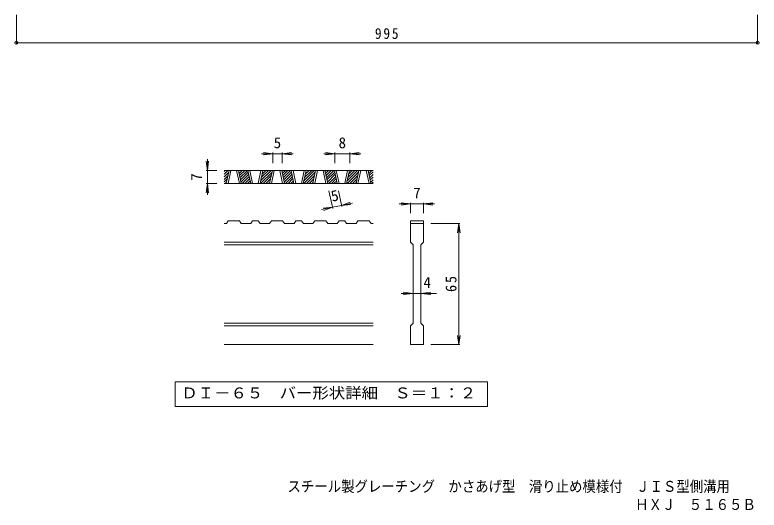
# Model space of a CAD drawing. Units: millimetres on the paper, enlarged 5 times, with parts at other scales. Extents: x -796 to 809, y -686 to 651.
# Drawn here: x -796 to 203, y -686 to -21 of the extents above; entities that cross this region are included whole.
import ezdxf
from ezdxf.enums import TextEntityAlignment as Align

# ---------------------------------------------------------------- set-up
doc = ezdxf.new("R2010")
doc.units = ezdxf.units.MM
doc.header["$LTSCALE"] = 5
doc.header["$PDMODE"] = 32
doc.header["$PDSIZE"] = 4
for name, color, linetype, lineweight in [('B-4', 7, 'Continuous', 9), ('D-0', 3, 'Continuous', 9), ('D-4', 7, 'Continuous', 9)]:
    doc.layers.add(name, color=color, linetype=linetype, lineweight=lineweight)
doc.layers.add('F-5_F-5ﾚｲﾔ', color=2, linetype='Continuous')
doc.styles.add('ＭＳ ゴシック', font='')
doc.styles.get('ＭＳ ゴシック').set_extended_font_data('MS Gothic')

msp = doc.modelspace()

# ---------------------------------------------------------------- linework, layer by layer
at = {"layer": 'B-4'}
for p, q in [((-793.812, -20.693), (-793.812, -59.693)), ((201.188, -20.693), (201.188, -59.693)), ((-793.812, -58.193), (201.188, -58.193))]:
    msp.add_line(p, q, dxfattribs=at)
for p in [(-793.812, -58.193), (201.188, -58.193)]:
    msp.add_point(p, dxfattribs=at)
at = {"layer": 'D-0'}
for p, q in [((-314.869, -229.562), (-514.869, -229.562)), ((-514.869, -230.882), (-513.549, -229.562)), ((-514.869, -234.418), (-510.013, -229.562)), ((-512.002, -247.062), (-508.257, -229.562)), ((-509.502, -247.062), (-505.757, -229.562)), ((-498.257, -229.562), (-494.512, -247.062)), ((-495.757, -229.562), (-492.012, -247.062)), ((-495.513, -230.701), (-494.374, -229.562)), ((-494.89, -233.613), (-490.838, -229.562)), ((-494.266, -236.526), (-487.303, -229.562)), ((-493.643, -239.438), (-483.767, -229.562)), ((-479.229, -247.062), (-482.974, -229.562)), ((-476.729, -247.062), (-480.474, -229.562)), ((-465.484, -229.562), (-469.229, -247.062)), ((-462.974, -229.562), (-466.719, -247.062)), ((-465.976, -243.59), (-451.947, -229.562)), ((-465.013, -239.092), (-455.483, -229.562)), ((-464.05, -234.594), (-459.018, -229.562)), ((-463.088, -230.096), (-462.554, -229.562)), ((-453.936, -247.062), (-450.191, -229.562)), ((-451.436, -247.062), (-447.691, -229.562)), ((-440.191, -229.562), (-436.446, -247.062)), ((-437.691, -229.562), (-433.946, -247.062)), ((-437.447, -230.701), (-436.308, -229.562)), ((-436.824, -233.613), (-432.772, -229.562)), ((-436.2, -236.526), (-429.236, -229.562)), ((-435.577, -239.438), (-425.701, -229.562)), ((-421.163, -247.062), (-424.908, -229.562)), ((-418.663, -247.062), (-422.408, -229.562)), ((-407.418, -229.562), (-411.163, -247.062)), ((-404.908, -229.562), (-408.653, -247.062)), ((-407.91, -243.59), (-393.881, -229.562)), ((-406.947, -239.092), (-397.417, -229.562)), ((-405.984, -234.594), (-400.952, -229.562)), ((-405.022, -230.096), (-404.488, -229.562)), ((-395.87, -247.062), (-392.125, -229.562)), ((-393.37, -247.062), (-389.625, -229.562)), ((-382.125, -229.562), (-378.38, -247.062)), ((-379.625, -229.562), (-375.88, -247.062)), ((-379.381, -230.701), (-378.242, -229.562)), ((-378.758, -233.613), (-374.706, -229.562)), ((-378.134, -236.526), (-371.17, -229.562)), ((-377.511, -239.438), (-367.635, -229.562)), ((-363.097, -247.062), (-366.842, -229.562)), ((-360.597, -247.062), (-364.342, -229.562)), ((-349.352, -229.562), (-353.097, -247.062)), ((-346.842, -229.562), (-350.587, -247.062)), ((-349.844, -243.59), (-335.815, -229.562)), ((-348.881, -239.092), (-339.351, -229.562)), ((-347.918, -234.594), (-342.886, -229.562)), ((-346.956, -230.096), (-346.422, -229.562)), ((-337.803, -247.062), (-334.059, -229.562)), ((-335.303, -247.062), (-331.559, -229.562)), ((-324.059, -229.562), (-320.314, -247.062)), ((-321.559, -229.562), (-317.814, -247.062)), ((-321.315, -230.701), (-320.176, -229.562)), ((-320.691, -233.613), (-316.64, -229.562)), ((-514.869, -237.953), (-508.741, -231.825)), ((-514.869, -241.489), (-509.704, -236.323)), ((-493.02, -242.35), (-482.49, -231.821)), ((-492.397, -245.263), (-481.867, -234.733)), ((-490.661, -247.062), (-481.244, -237.645)), ((-465.912, -247.062), (-450.675, -231.825)), ((-462.376, -247.062), (-451.637, -236.323)), ((-434.954, -242.35), (-424.424, -231.821)), ((-434.331, -245.263), (-423.801, -234.733)), ((-432.595, -247.062), (-423.178, -237.645)), ((-407.846, -247.062), (-392.609, -231.825)), ((-404.31, -247.062), (-393.571, -236.323)), ((-376.888, -242.35), (-366.358, -231.821)), ((-376.265, -245.263), (-365.735, -234.733)), ((-374.529, -247.062), (-365.112, -237.645)), ((-349.78, -247.062), (-334.543, -231.825)), ((-346.244, -247.062), (-335.505, -236.323)), ((-320.068, -236.526), (-314.869, -231.327)), ((-319.445, -239.438), (-314.869, -234.862)), ((-318.822, -242.35), (-314.869, -238.398)), ((-514.869, -245.024), (-510.666, -240.821)), ((-314.869, -247.062), (-514.869, -247.062)), ((-513.371, -247.062), (-511.629, -245.319)), ((-487.125, -247.062), (-480.621, -240.558)), ((-483.589, -247.062), (-479.997, -243.47)), ((-480.054, -247.062), (-479.374, -246.382)), ((-458.841, -247.062), (-452.6, -240.821)), ((-455.305, -247.062), (-453.563, -245.319)), ((-429.059, -247.062), (-422.555, -240.558)), ((-425.523, -247.062), (-421.931, -243.47)), ((-421.988, -247.062), (-421.308, -246.382)), ((-400.775, -247.062), (-394.534, -240.821)), ((-397.239, -247.062), (-395.497, -245.319)), ((-370.993, -247.062), (-364.488, -240.558)), ((-367.457, -247.062), (-363.865, -243.47)), ((-363.922, -247.062), (-363.242, -246.382)), ((-342.709, -247.062), (-336.468, -240.821)), ((-339.173, -247.062), (-337.431, -245.319)), ((-318.199, -245.263), (-314.869, -241.933)), ((-316.462, -247.062), (-314.869, -245.469)), ((-511.958, -300.812), (-509.458, -297.062)), ((-494.468, -297.062), (-509.458, -297.062)), ((-494.468, -297.062), (-491.968, -300.812)), ((-479.185, -300.812), (-476.685, -297.062)), ((-469.185, -297.062), (-476.685, -297.062)), ((-469.185, -297.062), (-466.675, -300.812)), ((-453.892, -300.812), (-451.392, -297.062)), ((-436.402, -297.062), (-451.392, -297.062)), ((-436.402, -297.062), (-433.902, -300.812)), ((-421.119, -300.812), (-418.619, -297.062)), ((-411.119, -297.062), (-418.619, -297.062)), ((-411.119, -297.062), (-408.609, -300.812)), ((-395.826, -300.812), (-393.326, -297.062)), ((-378.336, -297.062), (-393.326, -297.062)), ((-378.336, -297.062), (-375.836, -300.812)), ((-363.053, -300.812), (-360.553, -297.062)), ((-353.053, -297.062), (-360.553, -297.062)), ((-353.053, -297.062), (-350.543, -300.812)), ((-337.76, -300.812), (-335.26, -297.062)), ((-320.27, -297.062), (-335.26, -297.062)), ((-320.27, -297.062), (-317.77, -300.812)), ((-264.869, -297.062), (-264.869, -300.812)), ((-511.958, -300.812), (-514.869, -300.812)), ((-479.185, -300.812), (-491.968, -300.812)), ((-453.892, -300.812), (-466.675, -300.812)), ((-421.119, -300.812), (-433.902, -300.812)), ((-395.826, -300.812), (-408.609, -300.812)), ((-363.053, -300.812), (-375.836, -300.812)), ((-337.76, -300.812), (-350.543, -300.812)), ((-314.869, -300.812), (-317.77, -300.812)), ((-264.869, -300.812), (-247.369, -300.812)), ((-264.869, -325.812), (-264.869, -300.812)), ((-247.369, -300.812), (-247.369, -325.812)), ((-314.869, -325.812), (-514.869, -325.812)), ((-314.869, -329.562), (-514.869, -329.562)), ((-264.869, -325.812), (-261.119, -329.562)), ((-261.119, -434.562), (-261.119, -329.562)), ((-251.119, -329.562), (-247.369, -325.812)), ((-251.119, -329.562), (-251.119, -434.562)), ((-314.869, -434.562), (-514.869, -434.562)), ((-314.869, -438.312), (-514.869, -438.312)), ((-264.869, -438.312), (-261.119, -434.562)), ((-264.869, -463.312), (-264.869, -438.312)), ((-251.119, -434.562), (-247.369, -438.312)), ((-247.369, -438.312), (-247.369, -463.312)), ((-314.869, -463.312), (-514.869, -463.312)), ((-247.369, -463.312), (-264.869, -463.312))]:
    msp.add_line(p, q, dxfattribs=at)
msp.add_lwpolyline([(-264.869, -297.062), (-247.369, -297.062), (-247.369, -300.812)], dxfattribs=at)
at = {"layer": 'D-0', "color": 7}
msp.add_lwpolyline([(-580.696, -513.312), (-580.696, -546.538), (-161.542, -546.538), (-161.542, -513.312)], close=True, dxfattribs=at)
at = {"layer": 'D-4'}
for p, q in [((-449.62, -207.062), (-464.62, -207.062)), ((-449.62, -207.062), (-462.013, -205.43)), ((-449.62, -207.062), (-462.013, -208.693)), ((-449.62, -205.562), (-449.62, -219.562)), ((-437.12, -207.062), (-449.62, -207.062)), ((-437.12, -207.062), (-424.727, -205.43)), ((-437.12, -205.562), (-437.12, -219.562)), ((-437.12, -207.062), (-424.727, -208.693)), ((-437.12, -207.062), (-422.12, -207.062)), ((-366.271, -207.062), (-381.271, -207.062)), ((-366.271, -207.062), (-378.664, -205.43)), ((-366.271, -207.062), (-378.664, -208.693)), ((-366.271, -205.562), (-366.271, -219.562)), ((-346.271, -207.062), (-366.271, -207.062)), ((-346.271, -207.062), (-333.878, -205.43)), ((-346.271, -205.562), (-346.271, -219.562)), ((-346.271, -207.062), (-333.878, -208.693)), ((-346.271, -207.062), (-331.271, -207.062)), ((-537.369, -229.562), (-539.001, -217.169)), ((-537.369, -229.562), (-537.369, -214.562)), ((-537.369, -229.562), (-535.738, -217.169)), ((-538.869, -229.562), (-524.869, -229.562)), ((-537.369, -229.562), (-537.369, -247.062)), ((-537.369, -247.062), (-539.001, -259.455)), ((-538.869, -247.062), (-524.869, -247.062)), ((-537.369, -247.062), (-535.738, -259.455)), ((-537.369, -247.062), (-537.369, -262.062)), ((-369.222, -280.48), (-374.281, -256.841)), ((-356.999, -277.865), (-361.498, -256.841)), ((-369.536, -279.014), (-384.204, -282.152)), ((-369.536, -279.014), (-381.996, -280.011)), ((-369.536, -279.014), (-381.313, -283.202)), ((-357.313, -276.398), (-369.536, -279.014)), ((-357.313, -276.398), (-345.536, -272.209)), ((-357.313, -276.398), (-342.645, -273.259)), ((-357.313, -276.398), (-344.853, -275.4)), ((-264.869, -274.562), (-279.869, -274.562)), ((-264.869, -274.562), (-277.262, -272.93)), ((-264.869, -274.562), (-277.262, -276.194)), ((-264.869, -273.062), (-264.869, -287.062)), ((-247.369, -274.562), (-264.869, -274.562)), ((-247.369, -274.562), (-234.976, -272.93)), ((-247.369, -273.062), (-247.369, -287.062)), ((-247.369, -274.562), (-234.976, -276.194)), ((-247.369, -274.562), (-232.369, -274.562)), ((-198.369, -300.812), (-237.369, -300.812)), ((-199.869, -300.812), (-201.501, -313.205)), ((-199.869, -300.812), (-198.238, -313.205)), ((-199.869, -463.312), (-199.869, -300.812)), ((-261.119, -394.562), (-277.369, -394.562)), ((-261.119, -394.562), (-274.762, -392.93)), ((-261.119, -394.562), (-274.762, -396.193)), ((-251.119, -394.562), (-261.119, -394.562)), ((-251.119, -394.562), (-237.476, -392.93)), ((-251.119, -394.562), (-237.476, -396.193)), ((-251.119, -394.562), (-229.869, -394.562)), ((-199.869, -463.312), (-201.501, -450.919)), ((-199.869, -463.312), (-198.238, -450.919)), ((-198.369, -463.312), (-237.369, -463.312))]:
    msp.add_line(p, q, dxfattribs=at)

# ---------------------------------------------------------------- texts
at = {"layer": 'B-4', "color": 2, "insert": (-312.562, -53.193), "char_height": 14.66, "attachment_point": 7, "style": 'ＭＳ ゴシック'}
msp.add_mtext('\\T1.27;\\W0.9;995', dxfattribs=at)
at = {"layer": 'D-0', "color": 2, "style": 'ＭＳ ゴシック', "width": 1.1}
msp.add_text('ＤＩ－６５\u3000バー形状詳細\u3000Ｓ＝１：２', height=14.66, dxfattribs=at).set_placement((-572.369, -539.925), align=Align.BOTTOM_LEFT)
at = {"layer": 'D-4', "color": 2, "style": 'ＭＳ ゴシック'}
for s, p in [('5', (-448.37, -204.062)), ('8', (-361.271, -204.062)), ('7', (-261.119, -271.562)), ('4', (-247.369, -391.562))]:
    msp.add_text(s, height=14.66, dxfattribs=at).set_placement(p, align=Align.BOTTOM_LEFT)
for s, rotation, p in [('7', 90, (-540.369, -243.312)), ('5', 12.079, (-368.942, -275.818))]:
    msp.add_text(s, height=14.66, rotation=rotation, dxfattribs=at).set_placement(p, align=Align.BOTTOM_LEFT)
at = {"layer": 'D-4', "color": 2, "insert": (-202.869, -392.687), "char_height": 14.66, "attachment_point": 7, "rotation": 90, "style": 'ＭＳ ゴシック'}
msp.add_mtext('\\T1.27;\\W0.95;65', dxfattribs=at)
at = {"layer": 'F-5_F-5ﾚｲﾔ', "style": 'ＭＳ ゴシック', "width": 0.9}
for s, p in [('スチール製グレーチング\u3000かさあげ型\u3000滑り止め模様付\u3000ＪＩＳ型側溝用', (-429.828, -665.373)), ('ＨＸＪ\u3000５１６５Ｂ', (36.832, -689.67))]:
    msp.add_text(s, height=14.66, dxfattribs=at).set_placement(p, align=Align.BOTTOM_LEFT)

doc.saveas('drawing.dxf')
